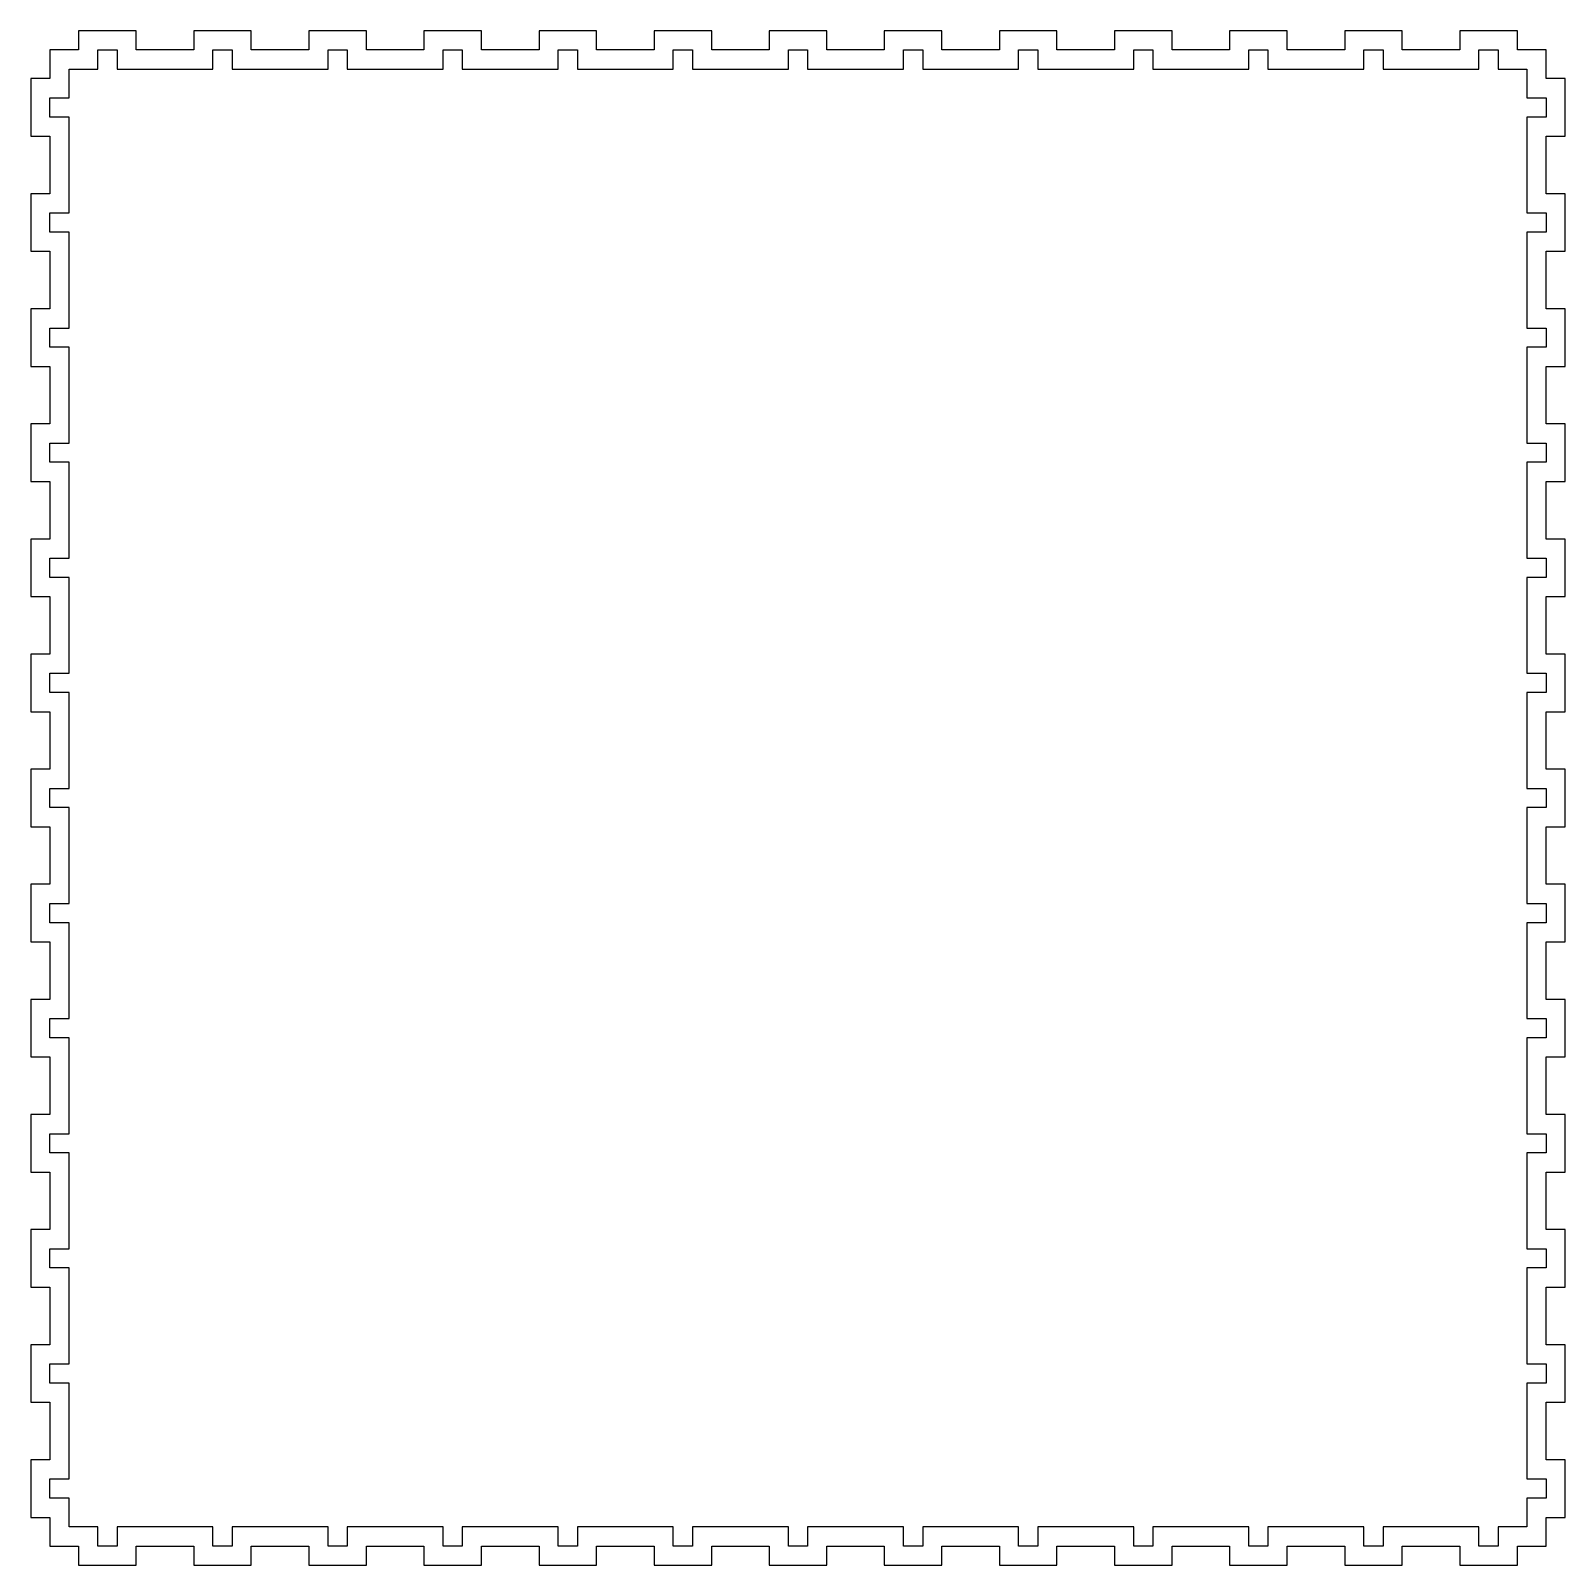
# Model space of a CAD drawing. Header units: millimetres. Extents: x -726 to -486, y -240 to 0.
import ezdxf

# ---------------------------------------------------------------- set-up
doc = ezdxf.new("R2010")
doc.units = ezdxf.units.MM
doc.layers.get('0').update_dxf_attribs({"linetype": 'CONTINUOUS'})

msp = doc.modelspace()

# ---------------------------------------------------------------- linework, layer by layer
for points in [[(-718.5, -237), (-718.5, -240), (-709.5, -240), (-709.5, -237), (-700.5, -237), (-700.5, -240), (-691.5, -240), (-691.5, -237), (-682.5, -237), (-682.5, -240), (-673.5, -240), (-673.5, -237), (-664.5, -237), (-664.5, -240), (-655.5, -240), (-655.5, -237), (-646.5, -237), (-646.5, -240), (-637.5, -240), (-637.5, -237), (-628.5, -237), (-628.5, -240), (-619.5, -240), (-619.5, -237), (-610.5, -237), (-610.5, -240), (-601.5, -240), (-601.5, -237), (-592.5, -237), (-592.5, -240), (-583.5, -240), (-583.5, -237), (-574.5, -237), (-574.5, -240), (-565.5, -240), (-565.5, -237), (-556.5, -237), (-556.5, -240), (-547.5, -240), (-547.5, -237), (-538.5, -237), (-538.5, -240), (-529.5, -240), (-529.5, -237), (-520.5, -237), (-520.5, -240), (-511.5, -240), (-511.5, -237), (-502.5, -237), (-502.5, -240), (-493.5, -240), (-493.5, -237), (-489, -237), (-489, -232.5), (-486, -232.5), (-486, -223.5), (-489, -223.5), (-489, -214.5), (-486, -214.5), (-486, -205.5), (-489, -205.5), (-489, -196.5), (-486, -196.5), (-486, -187.5), (-489, -187.5), (-489, -178.5), (-486, -178.5), (-486, -169.5), (-489, -169.5), (-489, -160.5), (-486, -160.5), (-486, -151.5), (-489, -151.5), (-489, -142.5), (-486, -142.5), (-486, -133.5), (-489, -133.5), (-489, -124.5), (-486, -124.5), (-486, -115.5), (-489, -115.5), (-489, -106.5), (-486, -106.5), (-486, -97.5), (-489, -97.5), (-489, -88.5), (-486, -88.5), (-486, -79.5), (-489, -79.5), (-489, -70.5), (-486, -70.5), (-486, -61.5), (-489, -61.5), (-489, -52.5), (-486, -52.5), (-486, -43.5), (-489, -43.5), (-489, -34.5), (-486, -34.5), (-486, -25.5), (-489, -25.5), (-489, -16.5), (-486, -16.5), (-486, -7.5), (-489, -7.5), (-489, -3), (-493.5, -3), (-493.5, 0), (-502.5, 0), (-502.5, -3), (-511.5, -3), (-511.5, 0), (-520.5, 0), (-520.5, -3), (-529.5, -3), (-529.5, 0), (-538.5, 0), (-538.5, -3), (-547.5, -3), (-547.5, 0), (-556.5, 0), (-556.5, -3), (-565.5, -3), (-565.5, 0), (-574.5, 0), (-574.5, -3), (-583.5, -3), (-583.5, 0), (-592.5, 0), (-592.5, -3), (-601.5, -3), (-601.5, 0), (-610.5, 0), (-610.5, -3), (-619.5, -3), (-619.5, 0), (-628.5, 0), (-628.5, -3), (-637.5, -3), (-637.5, 0), (-646.5, 0), (-646.5, -3), (-655.5, -3), (-655.5, 0), (-664.5, 0), (-664.5, -3), (-673.5, -3), (-673.5, 0), (-682.5, 0), (-682.5, -3), (-691.5, -3), (-691.5, 0), (-700.5, 0), (-700.5, -3), (-709.5, -3), (-709.5, 0), (-718.5, 0), (-718.5, -3), (-723, -3), (-723, -7.5), (-726, -7.5), (-726, -16.5), (-723, -16.5), (-723, -25.5), (-726, -25.5), (-726, -34.5), (-723, -34.5), (-723, -43.5), (-726, -43.5), (-726, -52.5), (-723, -52.5), (-723, -61.5), (-726, -61.5), (-726, -70.5), (-723, -70.5), (-723, -79.5), (-726, -79.5), (-726, -88.5), (-723, -88.5), (-723, -97.5), (-726, -97.5), (-726, -106.5), (-723, -106.5), (-723, -115.5), (-726, -115.5), (-726, -124.5), (-723, -124.5), (-723, -133.5), (-726, -133.5), (-726, -142.5), (-723, -142.5), (-723, -151.5), (-726, -151.5), (-726, -160.5), (-723, -160.5), (-723, -169.5), (-726, -169.5), (-726, -178.5), (-723, -178.5), (-723, -187.5), (-726, -187.5), (-726, -196.5), (-723, -196.5), (-723, -205.5), (-726, -205.5), (-726, -214.5), (-723, -214.5), (-723, -223.5), (-726, -223.5), (-726, -232.5), (-723, -232.5), (-723, -237)], [(-720, -172.5), (-720, -157.5), (-723, -157.5), (-723, -154.5), (-720, -154.5), (-720, -139.5), (-723, -139.5), (-723, -136.5), (-720, -136.5), (-720, -121.5), (-723, -121.5), (-723, -118.5), (-720, -118.5), (-720, -103.5), (-723, -103.5), (-723, -100.5), (-720, -100.5), (-720, -85.5), (-723, -85.5), (-723, -82.5), (-720, -82.5), (-720, -67.5), (-723, -67.5), (-723, -64.5), (-720, -64.5), (-720, -49.5), (-723, -49.5), (-723, -46.5), (-720, -46.5), (-720, -31.5), (-723, -31.5), (-723, -28.5), (-720, -28.5), (-720, -13.5), (-723, -13.5), (-723, -10.5), (-720, -10.5), (-720, -6), (-715.5, -6), (-715.5, -3), (-712.5, -3), (-712.5, -6), (-697.5, -6), (-697.5, -3), (-694.5, -3), (-694.5, -6), (-679.5, -6), (-679.5, -3), (-676.5, -3), (-676.5, -6), (-661.5, -6), (-661.5, -3), (-658.5, -3), (-658.5, -6), (-643.5, -6), (-643.5, -3), (-640.5, -3), (-640.5, -6), (-625.5, -6), (-625.5, -3), (-622.5, -3), (-622.5, -6), (-607.5, -6), (-607.5, -3), (-604.5, -3), (-604.5, -6), (-589.5, -6), (-589.5, -3), (-586.5, -3), (-586.5, -6), (-571.5, -6), (-571.5, -3), (-568.5, -3), (-568.5, -6), (-553.5, -6), (-553.5, -3), (-550.5, -3), (-550.5, -6), (-535.5, -6), (-535.5, -3), (-532.5, -3), (-532.5, -6), (-517.5, -6), (-517.5, -3), (-514.5, -3), (-514.5, -6), (-499.5, -6), (-499.5, -3), (-496.5, -3), (-496.5, -6), (-492, -6), (-492, -10.5), (-489, -10.5), (-489, -13.5), (-492, -13.5), (-492, -28.5), (-489, -28.5), (-489, -31.5), (-492, -31.5), (-492, -46.5), (-489, -46.5), (-489, -49.5), (-492, -49.5), (-492, -64.5), (-489, -64.5), (-489, -67.5), (-492, -67.5), (-492, -82.5), (-489, -82.5), (-489, -85.5), (-492, -85.5), (-492, -100.5), (-489, -100.5), (-489, -103.5), (-492, -103.5), (-492, -118.5), (-489, -118.5), (-489, -121.5), (-492, -121.5), (-492, -136.5), (-489, -136.5), (-489, -139.5), (-492, -139.5), (-492, -154.5), (-489, -154.5), (-489, -157.5), (-492, -157.5), (-492, -172.5), (-489, -172.5), (-489, -175.5), (-492, -175.5), (-492, -190.5), (-489, -190.5), (-489, -193.5), (-492, -193.5), (-492, -208.5), (-489, -208.5), (-489, -211.5), (-492, -211.5), (-492, -226.5), (-489, -226.5), (-489, -229.5), (-492, -229.5), (-492, -234), (-496.5, -234), (-496.5, -237), (-499.5, -237), (-499.5, -234), (-514.5, -234), (-514.5, -237), (-517.5, -237), (-517.5, -234), (-532.5, -234), (-532.5, -237), (-535.5, -237), (-535.5, -234), (-550.5, -234), (-550.5, -237), (-553.5, -237), (-553.5, -234), (-568.5, -234), (-568.5, -237), (-571.5, -237), (-571.5, -234), (-586.5, -234), (-586.5, -237), (-589.5, -237), (-589.5, -234), (-604.5, -234), (-604.5, -237), (-607.5, -237), (-607.5, -234), (-622.5, -234), (-622.5, -237), (-625.5, -237), (-625.5, -234), (-640.5, -234), (-640.5, -237), (-643.5, -237), (-643.5, -234), (-658.5, -234), (-658.5, -237), (-661.5, -237), (-661.5, -234), (-676.5, -234), (-676.5, -237), (-679.5, -237), (-679.5, -234), (-694.5, -234), (-694.5, -237), (-697.5, -237), (-697.5, -234), (-712.5, -234), (-712.5, -237), (-715.5, -237), (-715.5, -234), (-720, -234), (-720, -229.5), (-723, -229.5), (-723, -226.5), (-720, -226.5), (-720, -211.5), (-723, -211.5), (-723, -208.5), (-720, -208.5), (-720, -193.5), (-723, -193.5), (-723, -190.5), (-720, -190.5), (-720, -175.5), (-723, -175.5), (-723, -172.5)]]:
    msp.add_lwpolyline(points, close=True)

doc.saveas('drawing.dxf')
